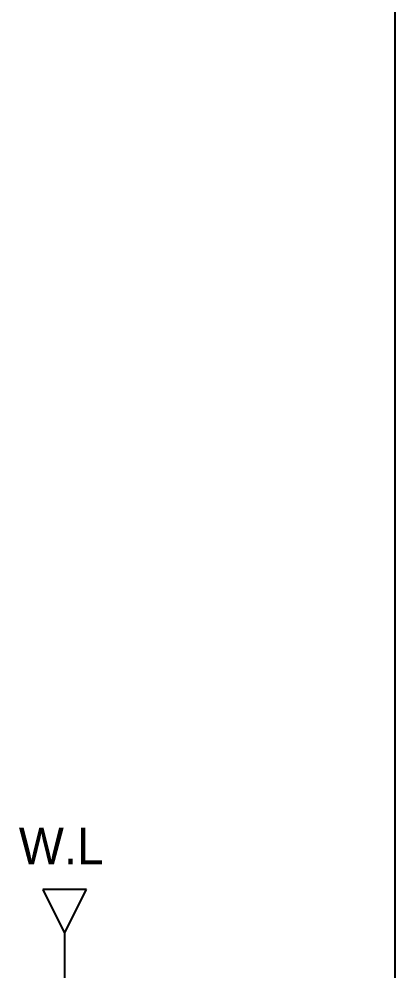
# Model space of a CAD drawing. Header units: millimetres. Extents: x 0 to 1800, y -67 to 2530.
# Drawn here: x 1542 to 1800, y 1223 to 1877 of the extents above; entities that cross this region are included whole.
import ezdxf
from ezdxf.enums import TextEntityAlignment as Align

# ---------------------------------------------------------------- set-up
doc = ezdxf.new("R2010")
doc.units = ezdxf.units.MM
for name, color, linetype in [('TEXT', 7, 'Continuous'), ('도각라인', 7, 'Continuous'), ('외형선', 3, 'Continuous')]:
    doc.layers.add(name, color=color, linetype=linetype)
doc.styles.add('타이틀', font='H2GTRM.TTF', dxfattribs={"height": 25})

msp = doc.modelspace()

# ---------------------------------------------------------------- linework, layer by layer
at = {"layer": '도각라인'}
msp.add_line((1800, 2530), (1800, 0), dxfattribs=at)
at = {"layer": '외형선', "linetype": 'Continuous'}
for p, q in [((1588.45, 1279.37), (1558.45, 1279.37)), ((1558.45, 1279.37), (1573.45, 1249.37)), ((1573.45, 1249.37), (1588.45, 1279.37)), ((1573.45, 1249.37), (1573.45, 149.37))]:
    msp.add_line(p, q, dxfattribs=at)

# ---------------------------------------------------------------- texts
at = {"layer": 'TEXT', "style": '타이틀'}
msp.add_text('W.L', height=25, dxfattribs=at).set_placement((1571.12, 1309.17), align=Align.MIDDLE)

doc.saveas('drawing.dxf')
